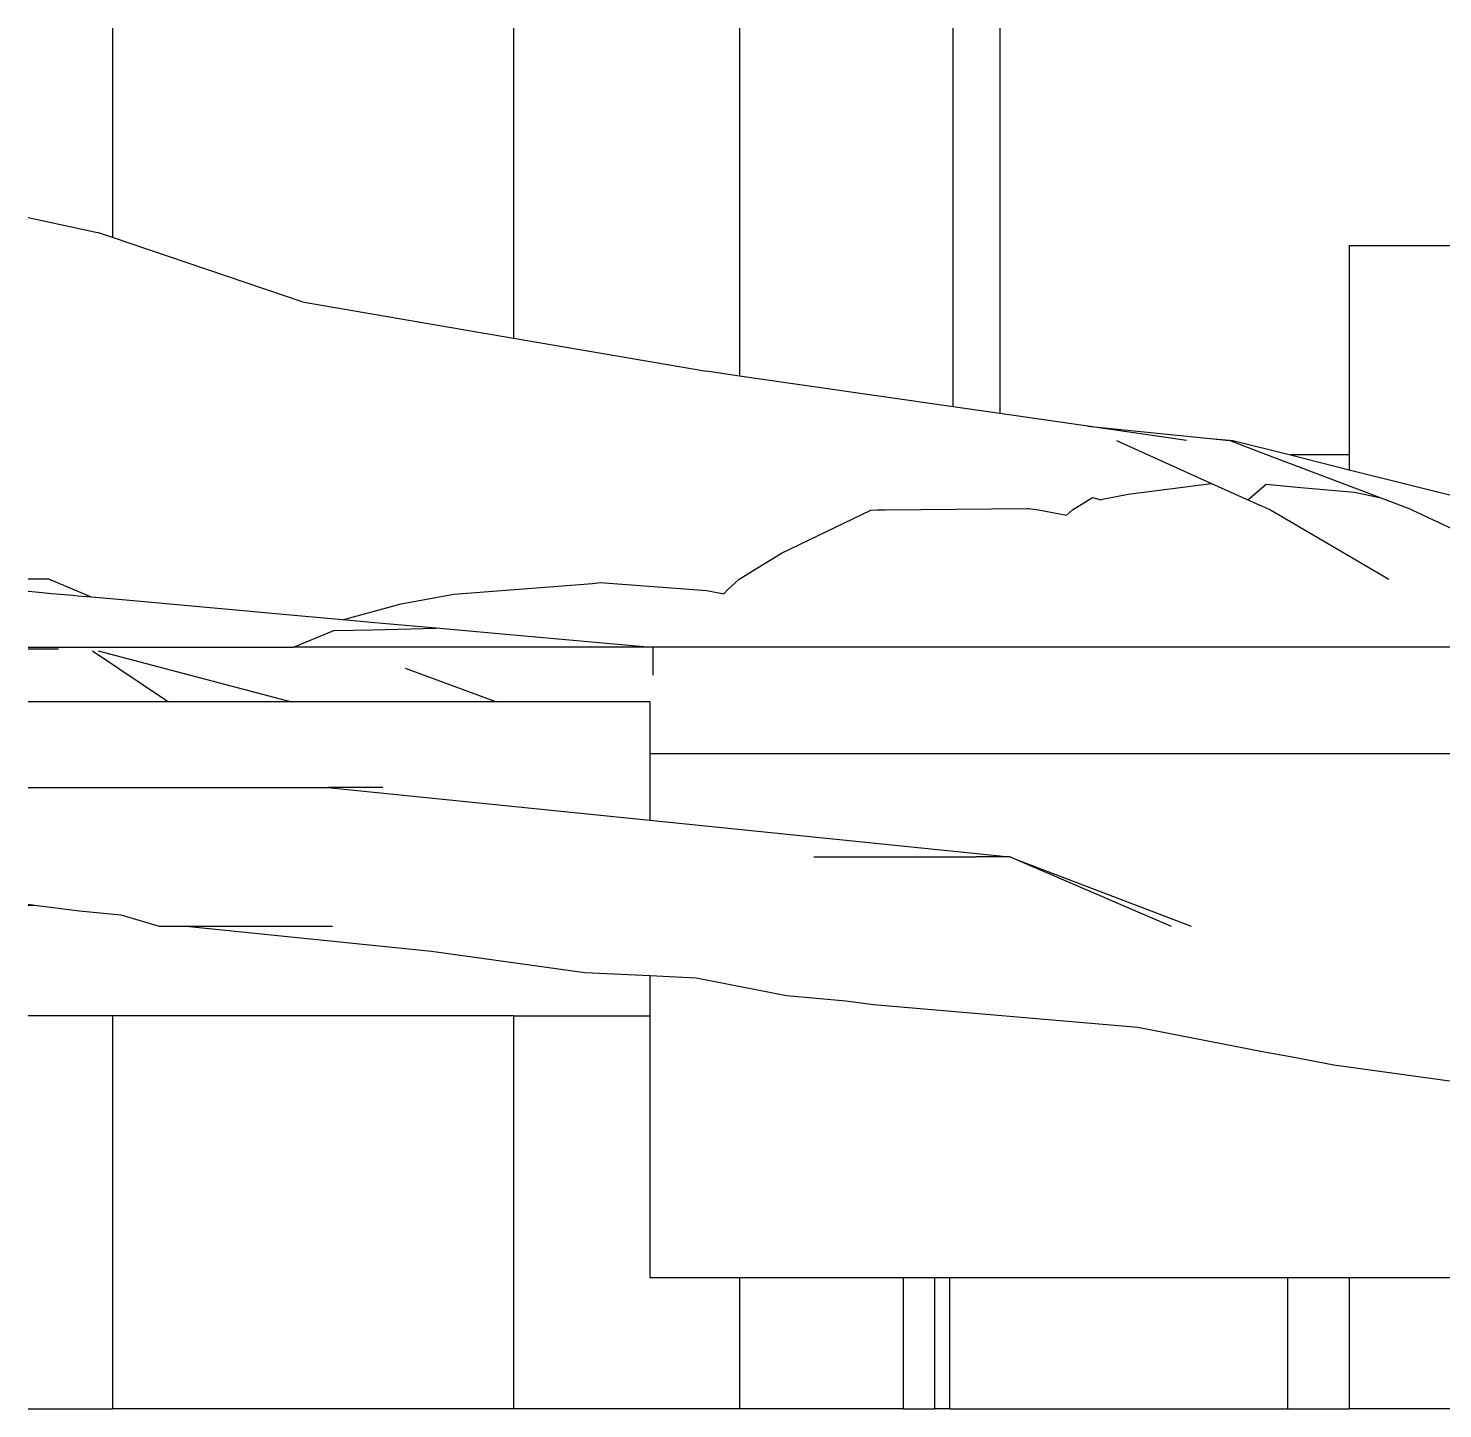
# Model space of a CAD drawing. Extents: x -49.7 to 49.7, y -10.2 to 18.8.
# Drawn here: x -49.7 to -29.31, y -1.14 to 18.76 of the extents above; entities that cross this region are included whole.
import ezdxf

# ---------------------------------------------------------------- set-up
doc = ezdxf.new("R2010")
doc.units = 0
doc.layers.get('0').update_dxf_attribs({"linetype": 'CONTINUOUS'})
doc.layers.add('SECTIONCUTEDGES', color=7, linetype='CONTINUOUS')

msp = doc.modelspace()

# ---------------------------------------------------------------- linework, layer by layer
for p, q in [((-48.487, 18.756), (-48.487, 15.739)), ((-42.707, 18.756), (-42.707, 14.29)), ((-39.447, 18.756), (-39.447, 13.743)), ((-36.367, 13.298), (-36.367, 18.756)), ((-35.697, 18.756), (-35.697, 13.201)), ((-49.702, 16.028), (-48.705, 15.812)), ((-48.487, 15.739), (-48.705, 15.812)), ((-45.755, 14.812), (-48.487, 15.739)), ((-30.657, 15.623), (-30.657, 12.605)), ((-30.657, 15.623), (-15.147, 15.623)), ((-45.755, 14.812), (-42.707, 14.29)), ((-42.707, 14.29), (-39.925, 13.812)), ((-39.447, 13.743), (-39.925, 13.812)), ((-36.367, 13.298), (-39.447, 13.743)), ((-35.697, 13.201), (-36.367, 13.298)), ((-34.426, 13.018), (-35.697, 13.201)), ((-33.005, 12.812), (-34.426, 13.018)), ((-34.426, 13.018), (-32.663, 12.84)), ((-34.015, 12.812), (-32.644, 12.195)), ((-32.663, 12.84), (-32.335, 12.812)), ((-32.663, 12.84), (-32.385, 12.812)), ((-31.898, 12.627), (-32.385, 12.812)), ((-32.335, 12.812), (-31.506, 12.605)), ((-30.224, 11.991), (-31.898, 12.627)), ((-30.657, 12.605), (-31.506, 12.605)), ((-31.506, 12.605), (-30.657, 12.392)), ((-30.657, 12.605), (-30.657, 12.392)), ((-30.657, 12.392), (-28.673, 11.895)), ((-34.215, 11.966), (-33.846, 12.041)), ((-33.846, 12.041), (-32.644, 12.195)), ((-32.644, 12.195), (-32.122, 11.96)), ((-32.122, 11.96), (-31.857, 12.185)), ((-31.857, 12.185), (-31.357, 12.134)), ((-31.357, 12.134), (-30.581, 12.067)), ((-30.581, 12.067), (-30.224, 11.991)), ((-37.346, 11.815), (-35.306, 11.834)), ((-35.306, 11.834), (-35.289, 11.832)), ((-35.289, 11.832), (-35.14, 11.812)), ((-34.649, 11.812), (-34.36, 11.991)), ((-34.36, 11.991), (-34.24, 11.957)), ((-34.24, 11.957), (-34.215, 11.966)), ((-32.122, 11.96), (-31.795, 11.812)), ((-29.755, 11.812), (-30.224, 11.991)), ((-38.845, 11.188), (-37.555, 11.81)), ((-37.555, 11.81), (-37.464, 11.812)), ((-37.464, 11.812), (-37.354, 11.815)), ((-37.354, 11.815), (-37.349, 11.815)), ((-37.349, 11.815), (-37.346, 11.815)), ((-35.14, 11.812), (-34.735, 11.736)), ((-34.735, 11.736), (-34.649, 11.812)), ((-31.795, 11.812), (-30.085, 10.812)), ((-29.755, 11.812), (-28.463, 11.209)), ((-39.453, 10.812), (-38.845, 11.188)), ((-49.485, 10.812), (-49.702, 10.812)), ((-49.405, 10.812), (-49.485, 10.812)), ((-48.94, 10.616), (-49.405, 10.812)), ((-39.614, 10.668), (-39.453, 10.812)), ((-49.597, 10.626), (-49.702, 10.636)), ((-49.361, 10.605), (-49.597, 10.626)), ((-49.058, 10.578), (-49.361, 10.605)), ((-48.792, 10.554), (-48.94, 10.616)), ((-43.567, 10.597), (-41.567, 10.754)), ((-41.567, 10.754), (-41.459, 10.766)), ((-41.459, 10.766), (-39.919, 10.652)), ((-39.919, 10.652), (-39.675, 10.603)), ((-39.675, 10.603), (-39.614, 10.668)), ((-48.986, 10.571), (-49.058, 10.578)), ((-48.792, 10.554), (-48.986, 10.571)), ((-48.404, 10.519), (-48.792, 10.554)), ((-47.079, 10.4), (-48.404, 10.519)), ((-45.174, 10.228), (-44.328, 10.46)), ((-44.328, 10.46), (-43.567, 10.597)), ((-45.764, 10.281), (-47.079, 10.4)), ((-45.174, 10.228), (-45.764, 10.281)), ((-44.704, 10.186), (-45.174, 10.228)), ((-45.878, 9.832), (-45.296, 10.076)), ((-45.296, 10.076), (-44.74, 10.082)), ((-44.74, 10.082), (-43.823, 10.107)), ((-43.823, 10.107), (-44.704, 10.186)), ((-42.818, 10.016), (-43.823, 10.107)), ((-42.383, 9.977), (-42.818, 10.016)), ((-49.702, 9.832), (-45.878, 9.832)), ((-49.702, 9.812), (-49.269, 9.812)), ((-42.421, 9.832), (-45.878, 9.832)), ((-42.375, 9.832), (-42.421, 9.832)), ((-40.777, 9.832), (-42.383, 9.977)), ((-40.777, 9.832), (-42.375, 9.832)), ((-40.697, 9.832), (-40.777, 9.832)), ((-40.697, 9.832), (-40.697, 9.429)), ((-40.535, 9.832), (-40.697, 9.832)), ((-40.501, 9.832), (-40.535, 9.832)), ((-38.512, 9.832), (-40.501, 9.832)), ((-38.48, 9.832), (-38.512, 9.832)), ((-36.363, 9.832), (-38.48, 9.832)), ((-36.325, 9.832), (-36.363, 9.832)), ((-34.297, 9.832), (-36.325, 9.832)), ((-34.265, 9.832), (-34.297, 9.832)), ((-34.247, 9.832), (-34.265, 9.832)), ((-32.688, 9.832), (-34.247, 9.832)), ((-32.668, 9.832), (-32.688, 9.832)), ((-30.169, 9.832), (-32.668, 9.832)), ((-30.132, 9.832), (-30.169, 9.832)), ((-30.115, 9.832), (-30.132, 9.832)), ((-28.135, 9.832), (-30.115, 9.832)), ((-48.776, 9.78), (-47.679, 9.048)), ((-48.696, 9.779), (-45.906, 9.048)), ((-44.268, 9.529), (-42.952, 9.048)), ((-49.611, 9.048), (-49.702, 9.048)), ((-49.184, 9.048), (-49.611, 9.048)), ((-47.679, 9.048), (-49.184, 9.048)), ((-45.906, 9.048), (-47.679, 9.048)), ((-45.449, 9.048), (-45.906, 9.048)), ((-43.386, 9.048), (-45.449, 9.048)), ((-42.952, 9.048), (-43.386, 9.048)), ((-42.485, 9.048), (-42.952, 9.048)), ((-40.741, 9.048), (-42.485, 9.048)), ((-40.741, 9.048), (-40.741, 8.812)), ((-40.741, 8.812), (-40.741, 8.296)), ((-40.741, 8.296), (-40.741, 7.34)), ((-40.015, 8.296), (-40.741, 8.296)), ((-38.735, 8.296), (-40.015, 8.296)), ((-37.457, 8.296), (-38.735, 8.296)), ((-36.348, 8.296), (-37.457, 8.296)), ((-35.012, 8.296), (-36.348, 8.296)), ((-33.686, 8.296), (-35.012, 8.296)), ((-32.283, 8.296), (-33.686, 8.296)), ((-30.678, 8.296), (-32.283, 8.296)), ((-29.526, 8.296), (-30.678, 8.296)), ((-28.23, 8.296), (-29.526, 8.296)), ((-49.702, 7.812), (-46.625, 7.812)), ((-46.625, 7.812), (-45.475, 7.812)), ((-45.475, 7.812), (-45.385, 7.812)), ((-45.385, 7.812), (-40.741, 7.34)), ((-44.592, 7.812), (-45.385, 7.812)), ((-40.741, 7.34), (-35.555, 6.812)), ((-38.375, 6.812), (-36.035, 6.812)), ((-35.555, 6.812), (-36.035, 6.812)), ((-35.545, 6.812), (-35.555, 6.812)), ((-35.545, 6.812), (-35.468, 6.779)), ((-35.468, 6.779), (-32.935, 5.812)), ((-35.468, 6.779), (-33.225, 5.812)), ((-49.702, 6.116), (-49.611, 6.116)), ((-47.426, 5.812), (-47.295, 5.812)), ((-47.295, 5.812), (-45.315, 5.812)), ((-40.741, 5.101), (-40.741, 4.521)), ((-48.487, 4.521), (-49.702, 4.521)), ((-48.487, 4.521), (-48.487, -1.144)), ((-42.707, 4.521), (-48.487, 4.521)), ((-42.707, 4.521), (-42.707, -1.144)), ((-42.707, 4.521), (-40.741, 4.521)), ((-40.741, 4.521), (-40.741, 0.746)), ((-40.741, 0.746), (-39.447, 0.746)), ((-39.447, 0.746), (-39.447, -1.144)), ((-39.447, 0.746), (-37.087, 0.746)), ((-37.087, 0.746), (-37.087, -1.144)), ((-37.087, 0.746), (-36.637, 0.746)), ((-36.637, 0.746), (-36.637, -1.144)), ((-36.637, 0.746), (-36.417, 0.746)), ((-36.417, -1.144), (-36.417, 0.746)), ((-36.417, 0.746), (-31.547, 0.746)), ((-31.547, 0.746), (-31.547, -1.144)), ((-31.547, 0.746), (-30.657, 0.746)), ((-30.657, 0.746), (-30.657, -1.144)), ((-30.657, 0.746), (-25.741, 0.746)), ((-49.702, -1.144), (-48.487, -1.144)), ((-42.707, -1.144), (-48.487, -1.144)), ((-39.447, -1.144), (-42.707, -1.144)), ((-37.087, -1.144), (-39.447, -1.144)), ((-37.087, -1.144), (-36.637, -1.144)), ((-36.417, -1.144), (-36.637, -1.144)), ((-36.417, -1.144), (-31.547, -1.144)), ((-31.547, -1.144), (-30.657, -1.144)), ((-25.901, -1.144), (-30.657, -1.144))]:
    msp.add_line(p, q)
at = {"layer": 'SECTIONCUTEDGES'}
for p, q in [((-49.702, 6.128), (-49.611, 6.116)), ((-49.611, 6.116), (-48.963, 6.032)), ((-48.963, 6.032), (-48.366, 5.975)), ((-48.366, 5.975), (-47.817, 5.812)), ((-47.817, 5.812), (-47.426, 5.812)), ((-47.426, 5.812), (-43.887, 5.453)), ((-43.887, 5.453), (-41.679, 5.146)), ((-41.679, 5.146), (-40.741, 5.101)), ((-40.741, 5.101), (-40.073, 5.068)), ((-40.073, 5.068), (-38.769, 4.812)), ((-38.769, 4.812), (-37.915, 4.736)), ((-37.915, 4.736), (-37.517, 4.684)), ((-37.517, 4.684), (-33.708, 4.355)), ((-33.708, 4.355), (-31.887, 3.998)), ((-31.887, 3.998), (-31.503, 3.935)), ((-31.503, 3.935), (-30.881, 3.812)), ((-30.881, 3.812), (-27.942, 3.409))]:
    msp.add_line(p, q, dxfattribs=at)

doc.saveas('drawing.dxf')
